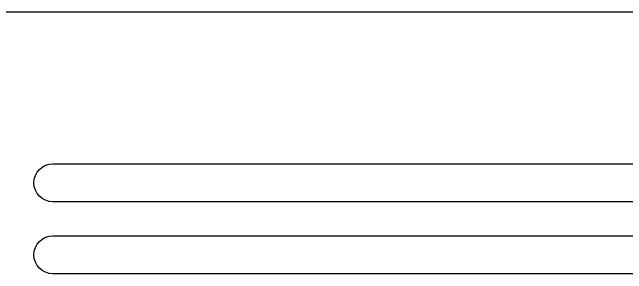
# Model space of a CAD drawing. Extents: x -150 to 1338, y -50 to 2906.
# Drawn here: x 784.6 to 1053.9, y 2791.1 to 2905.8 of the extents above; entities that cross this region are included whole.
import ezdxf

# ---------------------------------------------------------------- set-up
doc = ezdxf.new("R2010")
doc.units = 0
doc.header["$MEASUREMENT"] = 0
doc.layers.get('0').update_dxf_attribs({"linetype": 'CONTINUOUS'})

msp = doc.modelspace()

# ---------------------------------------------------------------- linework, layer by layer
for p, q in [((1298, 2905.77), (-110, 2905.77)), ((802.42, 2839.31), (1169.57, 2839.31)), ((1169.57, 2822.69), (802.42, 2822.69)), ((802.42, 2807.74), (1169.57, 2807.74)), ((1169.57, 2791.13), (802.42, 2791.13))]:
    msp.add_line(p, q)
at = {"extrusion": (0, 0, -1)}
for centre in [(-802.42, 2831), (-802.42, 2799.43)]:
    msp.add_arc(centre, 8.31, 270, 90, dxfattribs=at)

doc.saveas('drawing.dxf')
